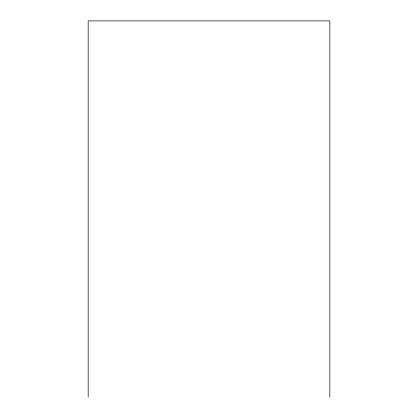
<?xml version="1.0" encoding="UTF-8"?>
<svg xmlns="http://www.w3.org/2000/svg" width="418" height="418" viewBox="0 0 418 418"><rect width="100%" height="100%" fill="white"/><g stroke="black" fill="none" stroke-linecap="round" stroke-linejoin="round"><path stroke-width="0.63" d="M329.828 397.1L329.828 20.9L88.172 20.9L88.172 397.1"/></g></svg>
